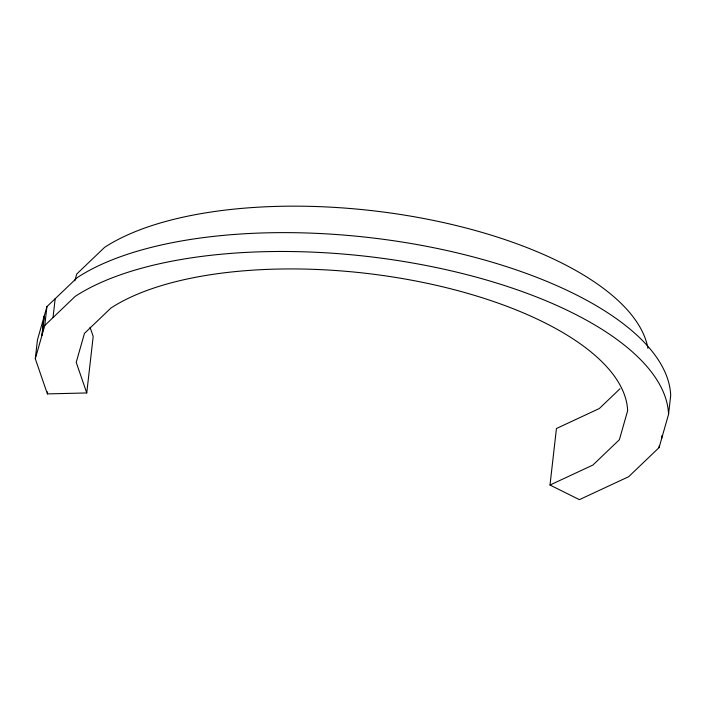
<?xml version="1.0" encoding="UTF-8"?>
<svg xmlns="http://www.w3.org/2000/svg" width="706" height="706" viewBox="0 0 706 706"><rect width="100%" height="100%" fill="white"/><g stroke="black" fill="none" stroke-linecap="round" stroke-linejoin="round"><path stroke-width="1.06" d="M90.033 327.231L93.192 336.418L86.75 392.951L47.399 393.904L35.3 358.745L37.444 339.904L46.923 306.633L77.333 277.537A318.362 131.016 6.5 0 1 431.137 247.215A318.362 131.016 6.5 0 1 670.7 395.492L668.556 414.334L659.077 447.595L628.667 476.7L579.397 499.654L550 485.04L556.443 428.507L599.341 408.518L620 388.75M41.901 335.597L44.046 316.747M42.21 334.494L44.354 315.653M35.3 358.745L44.778 325.484L46.923 306.633M53.021 317.594L55.165 298.753M47.399 393.904L47.637 391.804M659.077 447.595L659.316 445.504M661.646 438.585L661.999 435.443M74.801 280.811L76.733 274.016L104.62 247.338A291.922 120.126 6.5 0 1 420.714 217.933A291.922 120.126 6.5 0 1 647.914 348.323M44.778 325.484L75.189 296.379A318.362 131.016 6.5 0 1 428.992 266.065A318.362 131.016 6.5 0 1 668.556 414.334M550 485.04L592.899 465.051L619.383 439.706L627.634 410.742A277.229 114.081 6.5 0 0 419.029 281.632A277.229 114.081 6.5 0 0 110.948 308.028L84.473 333.373L76.213 362.337L86.75 392.951"/></g></svg>
